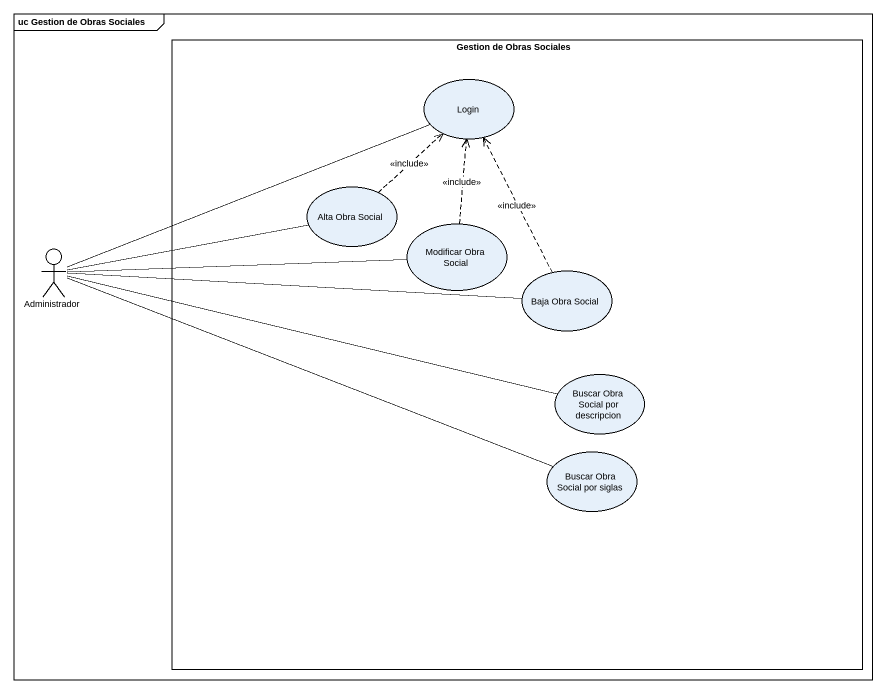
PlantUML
@startuml
mainframe uc Gestion de Obras Sociales
rectangle "Gestion de Obras Sociales" as Gestion_de_Obras_Sociales {
  usecase Login
  usecase "Alta Obra Social" as Alta_Obra_Social
  usecase "Modificar Obra Social" as Modificar_Obra_Social
  usecase "Baja Obra Social" as Baja_Obra_Social
  usecase "Buscar Obra Social por descripcion" as Buscar_Obra_Social_por
  usecase "Buscar Obra Social por siglas" as Buscar_Obra_Social_por_2
}
actor Administrador
Alta_Obra_Social .up.> Login : <<include>>
Modificar_Obra_Social .up.> Login : <<include>>
Administrador -right- Login
Administrador -right- Alta_Obra_Social
Administrador -right- Modificar_Obra_Social
Administrador -right- Baja_Obra_Social
Administrador -right- Buscar_Obra_Social_por
Administrador -right- Buscar_Obra_Social_por_2
Baja_Obra_Social .up.> Login : <<include>>
@enduml
